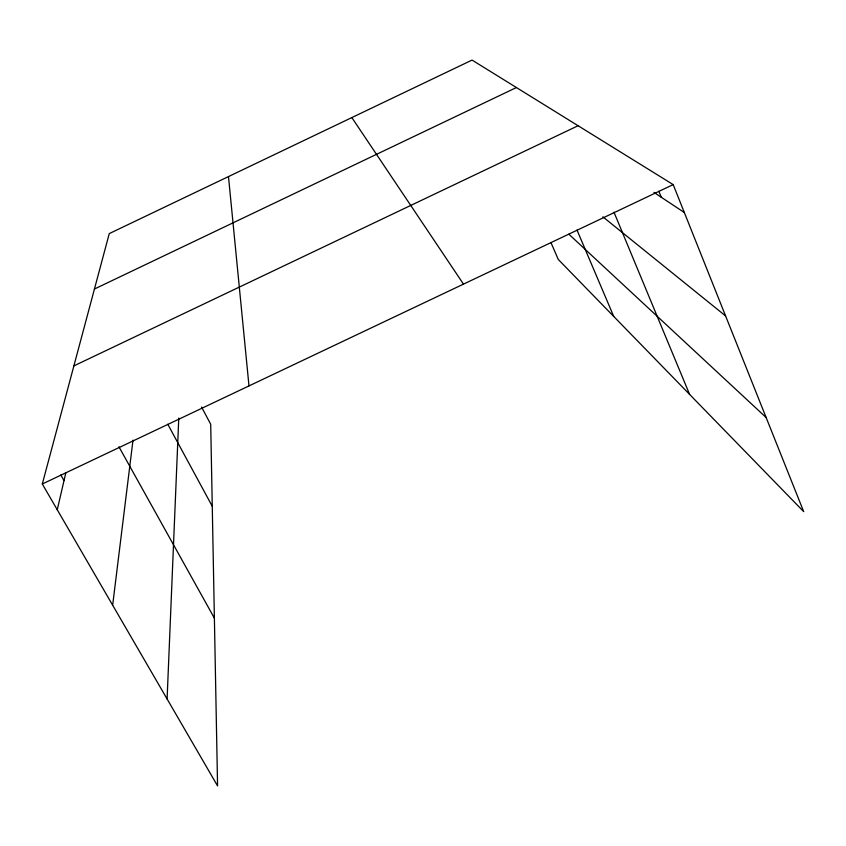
<?xml version="1.0" encoding="UTF-8"?>
<svg xmlns="http://www.w3.org/2000/svg" width="846" height="846" viewBox="0 0 846 846"><rect width="100%" height="100%" fill="white"/><g stroke="black" fill="none" stroke-linecap="round" stroke-linejoin="round"><path stroke-width="1.27" d="M167.096 698.986L178.77 418.051M112.655 605.186L133.002 440.153M57.253 509.757L65.777 473.02M201.57 407.074L210.707 424.258L217.57 785.923L42.3 483.997L109.261 233.602L472.057 60.077L673.183 184.608L803.7 511.64L558.254 259.447L551 242.686M94.445 289.015L516.409 87.54M73.888 365.895L578.093 125.726M42.3 483.997L673.183 184.608M653.926 192.38L684.329 212.526M602.86 216.819L725.593 315.939M568.872 234.215L766.138 417.522M351.841 117.573L463.481 284.119M60.796 474.987L64.021 480.602M118.926 446.773L214.387 618.162M167.794 424.269L212.261 506.278M577.014 230.07L613.731 316.457M613.974 212.187L689.596 394.405M658.823 191.185L661.265 197.245M228.483 176.581L248.988 385.913"/></g></svg>
